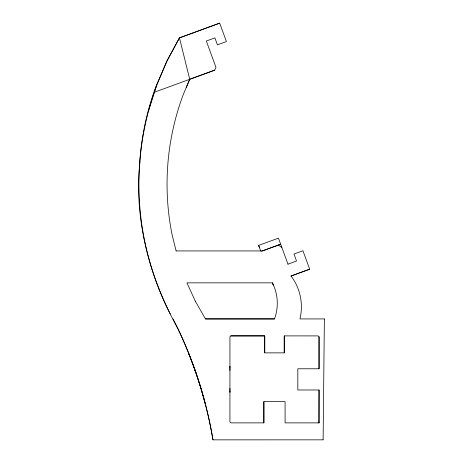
<?xml version="1.0" encoding="UTF-8"?>
<svg xmlns="http://www.w3.org/2000/svg" width="463" height="463" viewBox="0 0 463 463"><rect width="100%" height="100%" fill="white"/><g stroke="black" fill="none" stroke-linecap="round" stroke-linejoin="round"><path stroke-width="0.69" d="M229.937 391.686L229.937 392.12L229.937 388.393M229.937 367.095L229.937 366.661L229.937 370.388M264.726 352.87L264.726 335.895L230.794 335.895L229.943 336.74L229.932 422.03L230.788 422.875L263.881 422.875L263.881 401.658L285.086 401.658L285.092 422.875L318.197 422.875L318.943 422.024L319.042 389.991L297.825 389.996L297.825 368.78L319.048 368.78L319.048 336.746L318.185 335.906L284.253 335.895L284.247 352.87L264.726 352.87L264.738 335.895L230.794 335.895M318.093 422.875L319.042 422.875L319.048 389.991M323.122 439.844L324.372 318.926M323.122 439.844L212.957 439.85A418.344 418.344 0 0 0 177.804 328.475C150.087 278.489 134.108 221.048 139.745 163.607L139.791 161.651A305.065 284.398 14.4 0 1 156.575 85.036L166.923 60.966L179.459 37.885L219.67 23.15L226.413 41.577L217.436 44.853L214.89 37.885L206.319 41.016L215.972 67.384L214.687 70.15L154.486 92.201M139.757 163.607L139.82 161.656M148.768 110.049L156.766 85.082L167.027 60.96L179.412 37.885L219.665 23.15M186.242 87.559L189.726 79.277L179.465 37.885M319.036 336.751L319.042 368.78M261.514 251.241L280.671 244.227L262.405 250.934L176.119 250.934M287.963 264.153L296.534 261.016L293.976 254.042L302.947 250.761L309.689 269.188L291.071 276.023A51.19 51.19 0 0 1 299.949 318.926L324.366 318.926M214.687 70.15L189.708 79.295L183.128 94.886A256.265 256.265 0 0 0 172.022 234.428L176.119 250.934M259.413 247.549L258.626 245.402L278.448 238.144L287.998 264.257M290.828 276.087L309.683 269.188M195.293 301.153L186.948 282.852L272.394 282.852L273.697 285.659L272.383 282.858A44.969 44.969 0 0 1 274.484 318.926L205.462 318.926L195.288 301.153M205.468 318.926L274.495 318.926M278.286 245.101L281.845 247.416M189.257 354.797L188.91 353.935L195.913 372.802M258.626 245.402L260.686 251.021M194.188 367.79L200.855 388.017L205.526 404.847L205.3 403.979M203.558 397.393L203.807 398.255M318.943 422.024L319.042 422.875M150.423 263.985L150.481 265.421M284.253 335.895L284.253 352.87M263.875 401.664L263.875 422.875M170.262 313.989A284.386 284.386 0 0 1 156.766 85.088M173.081 318.926A418.442 418.442 0 0 1 212.963 439.85"/></g></svg>
